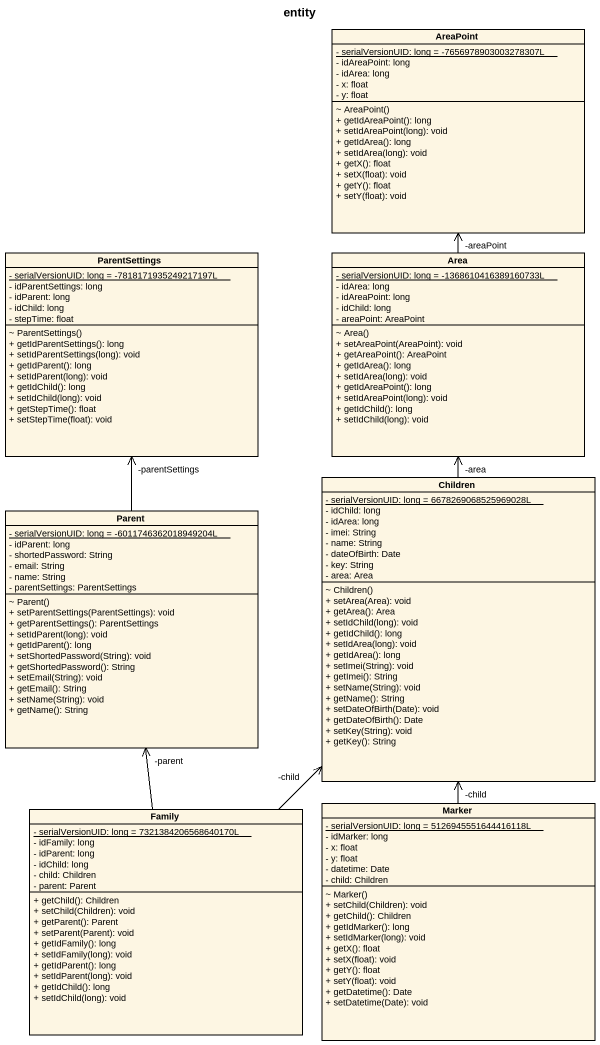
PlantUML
@startuml
title entity
hide circle
hide empty members
skinparam classAttributeIconSize 0
class AreaPoint {
  {static} - serialVersionUID: long = -7656978903003278307L
  - idAreaPoint: long
  - idArea: long
  - x: float
  - y: float
  ~ AreaPoint()
  + getIdAreaPoint(): long
  + setIdAreaPoint(long): void
  + getIdArea(): long
  + setIdArea(long): void
  + getX(): float
  + setX(float): void
  + getY(): float
  + setY(float): void
}
class ParentSettings {
  {static} - serialVersionUID: long = -7818171935249217197L
  - idParentSettings: long
  - idParent: long
  - idChild: long
  - stepTime: float
  ~ ParentSettings()
  + getIdParentSettings(): long
  + setIdParentSettings(long): void
  + getIdParent(): long
  + setIdParent(long): void
  + getIdChild(): long
  + setIdChild(long): void
  + getStepTime(): float
  + setStepTime(float): void
}
class Area {
  {static} - serialVersionUID: long = -1368610416389160733L
  - idArea: long
  - idAreaPoint: long
  - idChild: long
  - areaPoint: AreaPoint
  ~ Area()
  + setAreaPoint(AreaPoint): void
  + getAreaPoint(): AreaPoint
  + getIdArea(): long
  + setIdArea(long): void
  + getIdAreaPoint(): long
  + setIdAreaPoint(long): void
  + getIdChild(): long
  + setIdChild(long): void
}
class Children {
  {static} - serialVersionUID: long = 6678269068525969028L
  - idChild: long
  - idArea: long
  - imei: String
  - name: String
  - dateOfBirth: Date
  - key: String
  - area: Area
  ~ Children()
  + setArea(Area): void
  + getArea(): Area
  + setIdChild(long): void
  + getIdChild(): long
  + setIdArea(long): void
  + getIdArea(): long
  + setImei(String): void
  + getImei(): String
  + setName(String): void
  + getName(): String
  + setDateOfBirth(Date): void
  + getDateOfBirth(): Date
  + setKey(String): void
  + getKey(): String
}
class Parent {
  {static} - serialVersionUID: long = -6011746362018949204L
  - idParent: long
  - shortedPassword: String
  - email: String
  - name: String
  - parentSettings: ParentSettings
  ~ Parent()
  + setParentSettings(ParentSettings): void
  + getParentSettings(): ParentSettings
  + setIdParent(long): void
  + getIdParent(): long
  + setShortedPassword(String): void
  + getShortedPassword(): String
  + setEmail(String): void
  + getEmail(): String
  + setName(String): void
  + getName(): String
}
class Marker {
  {static} - serialVersionUID: long = 5126945551644416118L
  - idMarker: long
  - x: float
  - y: float
  - datetime: Date
  - child: Children
  ~ Marker()
  + setChild(Children): void
  + getChild(): Children
  + getIdMarker(): long
  + setIdMarker(long): void
  + getX(): float
  + setX(float): void
  + getY(): float
  + setY(float): void
  + getDatetime(): Date
  + setDatetime(Date): void
}
class Family {
  {static} - serialVersionUID: long = 7321384206568640170L
  - idFamily: long
  - idParent: long
  - idChild: long
  - child: Children
  - parent: Parent
  + getChild(): Children
  + setChild(Children): void
  + getParent(): Parent
  + setParent(Parent): void
  + getIdFamily(): long
  + setIdFamily(long): void
  + getIdParent(): long
  + setIdParent(long): void
  + getIdChild(): long
  + setIdChild(long): void
}
Area -up-> "-areaPoint" AreaPoint
Children -up-> "-area" Area
Parent -up-> "-parentSettings" ParentSettings
Marker -up-> "-child" Children
Family -up-> "-child" Children
Family -up-> "-parent" Parent
@enduml
